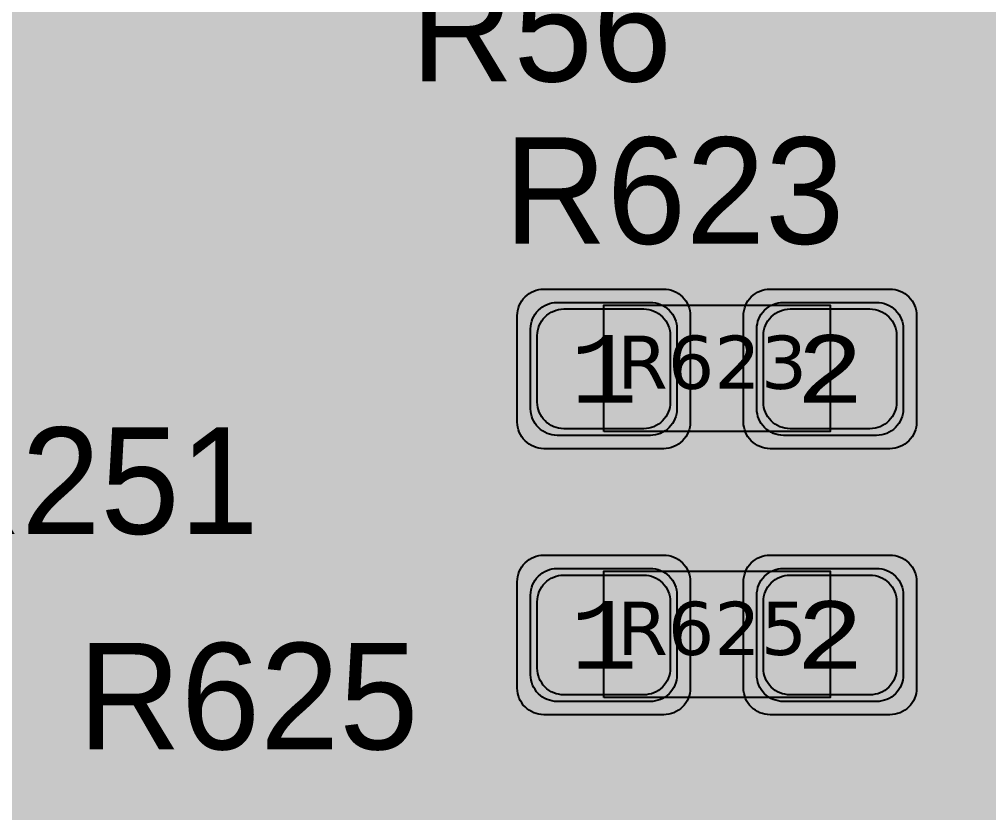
# Model space of a CAD drawing. Extents: x -28 to 199, y -61 to 255.
# Drawn here: x 42.76 to 50.04, y 149.91 to 155.88 of the extents above; entities that cross this region are included whole.
import ezdxf
from ezdxf.enums import TextEntityAlignment as Align

# ---------------------------------------------------------------- set-up
doc = ezdxf.new("R2010")
doc.units = 0
doc.header["$MEASUREMENT"] = 0
for name, color, linetype in [('ASSEMBLY_OUTLINES_TOP', 102, 'CONTINUOUS'), ('ASSEMBLY_PART_NUMBERS_BTM', 191, 'CONTINUOUS'), ('ASSEMBLY_PART_NUMBERS_TOP', 102, 'CONTINUOUS'), ('ASSEMBLY_REF_DES_TOP', 102, 'CONTINUOUS'), ('GENERATED_SILKSCREEN_TOP', 140, 'CONTINUOUS'), ('PART_PADS_SMD_TOP', 150, 'CONTINUOUS'), ('PIN_NUMBERS_BTM', 8, 'CONTINUOUS'), ('PIN_NUMBERS_TOP', 8, 'CONTINUOUS'), ('PLACEMENT_OUTLINES_TOP', 130, 'CONTINUOUS'), ('PLANE_SHAPES_LAYER_2', 230, 'CONTINUOUS'), ('PLANE_SHAPES_LAYER_3', 81, 'CONTINUOUS'), ('SILKSCREEN_OUTLINES_TOP', 150, 'CONTINUOUS'), ('SILKSCREEN_REF_DES_TOP', 150, 'CONTINUOUS'), ('SOLDERMASK_PADS_TOP', 180, 'CONTINUOUS'), ('SOLDERPASTE_PADS_TOP', 180, 'CONTINUOUS'), ('TRACES_LAYER_2', 230, 'CONTINUOUS'), ('TRACES_LAYER_BOTTOM', 10, 'CONTINUOUS'), ('TRACES_LAYER_TOP', 150, 'CONTINUOUS')]:
    doc.layers.add(name, color=color, linetype=linetype)
doc.styles.add('COURIER_NEW', font='COUR.TTF')
doc.styles.add('VERDANA', font='verdana.TTF')
doc.styles.add('VERIBEST_GERBER_0', font='txt')

msp = doc.modelspace()

# ---------------------------------------------------------------- hatches: boundary and pattern name
at = {"layer": 'PLANE_SHAPES_LAYER_2'}
h = msp.add_hatch(color=256, dxfattribs=at)
h.paths.add_polyline_path([(169.5, 129.25), (149.5, 129.25), (142.25, 122), (142.25, 90.5), (147.5, 90.5), (147.5, 80), (154, 80), (154, 69.25), (131.75, 69.25), (131.75, 73.25), (121.25, 73.25), (121.25, 81), (110.5, 81), (110.5, 125.75), (106.5, 125.75), (106.5, 128.75), (93.5, 128.75), (93.5, 120.25), (91.75, 120.25), (91.75, 121.5), (80, 121.5), (80, 118.25), (73.25, 118.25), (73.25, 124.5), (67.5, 124.5), (67.5, 128), (57.75, 128), (57.75, 120.25), (55.25, 120.25), (55.25, 121.5), (47.5, 121.5), (47.5, 119), (35, 119), (35, 134.75), (32.75, 134.75), (32.75, 159.75), (29.25, 159.75), (29.25, 175.25), (22.5, 175.25), (22.5, 195.25), (17.25, 195.25), (17.25, 198), (22.5, 198), (22.5, 216.5), (40.25, 216.5), (40.25, 235.5), (54.5, 235.5), (54.5, 254), (87.25, 254), (87.25, 236.25), (86.25, 236.25), (86.25, 228.75), (81, 228.75), (81, 218.75), (95.25, 218.75), (95.25, 194.5), (87, 194.5), (87, 172), (131.1, 172), (131.1, 208.75), (115.5, 208.75), (115.5, 213.75), (106.75, 213.75), (106.75, 218.75), (110.25, 222.25), (110.25, 226.25), (142.5, 226.25), (142.5, 221.5), (160.5, 221.5), (160.5, 240.75), (169.5, 240.75)])
h.paths.add_polyline_path([(35.5, 149.5), (41.75, 149.5), (41.75, 152), (39.25, 152), (39.25, 154), (37.75, 154), (37.75, 152), (35.5, 152)], flags=16)
h.paths.add_polyline_path([(37.5, 125.75), (37.5, 128.75), (42.75, 128.75), (42.75, 125.75)], flags=16)
h.paths.add_polyline_path([(52, 127.75), (52, 130.75), (54.25, 130.75), (54.25, 127.75)], flags=16)
h.paths.add_polyline_path([(50.75, 219.5), (50.75, 226.5), (71.75, 226.5), (71.75, 219.5)], flags=16)
h.paths.add_polyline_path([(66.5, 150.75), (66.5, 177.5), (72.25, 177.5), (72.25, 150.75)], flags=16)
h.paths.add_polyline_path([(47.25, 185.25), (73, 185.25), (73, 188.25), (70.25, 188.25), (70.25, 191), (47.25, 191)], flags=16)
h.paths.add_polyline_path([(84.5, 208), (84.5, 212.75), (85, 212.75), (85, 208)], flags=16)
h.paths.add_polyline_path([(61.5, 137.25), (87.75, 137.25), (87.75, 140.5), (84.75, 140.5), (84.75, 143), (61.5, 143)], flags=16)
h.paths.add_polyline_path([(88.75, 127), (88.75, 130), (91, 130), (91, 127)], flags=16)
h.paths.add_polyline_path([(85.5, 130.25), (85.5, 132.5), (91, 132.5), (91, 130.25)], flags=16)
h.paths.add_polyline_path([(108.75, 142.25), (135.75, 142.25), (135.75, 145.75), (132.25, 145.75), (132.25, 149), (108.75, 149)], flags=16)
h.paths.add_polyline_path([(114.25, 126.75), (140.75, 126.75), (140.75, 129.75), (137.25, 129.75), (137.25, 133), (114.25, 133)], flags=16)
h.paths.add_polyline_path([(155.25, 180.25), (166.25, 180.25), (166.25, 186.25), (152.25, 186.25), (152.25, 183), (155.25, 183)], flags=16)
at = {"layer": 'PLANE_SHAPES_LAYER_3'}
h = msp.add_hatch(color=256, dxfattribs=at)
h.paths.add_polyline_path([(169.5, 129.25), (149.5, 129.25), (142.25, 122), (142.25, 90.5), (147.5, 90.5), (147.5, 80), (154, 80), (154, 69.25), (131.75, 69.25), (131.75, 73.25), (121.25, 73.25), (121.25, 81), (110.5, 81), (110.5, 125.75), (106.5, 125.75), (106.5, 128.75), (93.5, 128.75), (93.5, 120.25), (91.75, 120.25), (91.75, 121.5), (80, 121.5), (80, 118.25), (73.25, 118.25), (73.25, 124.5), (67.5, 124.5), (67.5, 127.75), (58.25, 127.75), (58.25, 130.25), (88.75, 130.25), (88.75, 127), (91, 127), (91, 132.5), (55, 132.5), (55, 131.25), (52, 131.25), (52, 127.75), (55, 127.75), (55, 127.25), (57.75, 127.25), (57.75, 120.25), (55.25, 120.25), (55.25, 121.5), (47.5, 121.5), (47.5, 119), (35, 119), (35, 134.75), (32.75, 134.75), (32.75, 159.75), (29.25, 159.75), (29.25, 175.25), (22.5, 175.25), (22.5, 195.25), (17.25, 195.25), (17.25, 198), (22.5, 198), (22.5, 216.5), (40.25, 216.5), (40.25, 235.5), (54.5, 235.5), (54.5, 254), (87.25, 254), (87.25, 236.25), (86.25, 236.25), (86.25, 228.75), (81, 228.75), (81, 218.75), (95.25, 218.75), (95.25, 194.5), (87, 194.5), (87, 172), (131.1, 172), (131.1, 208.75), (115.5, 208.75), (115.5, 213.75), (106.75, 213.75), (106.75, 218.75), (110.25, 222.25), (110.25, 226.25), (142.5, 226.25), (142.5, 221.5), (160.5, 221.5), (160.5, 240.75), (169.5, 240.75)])
h.paths.add_polyline_path([(35.5, 149.5), (41.75, 149.5), (41.75, 152), (39.25, 152), (39.25, 154), (37.75, 154), (37.75, 152), (35.5, 152)], flags=16)
h.paths.add_polyline_path([(37.5, 125.75), (37.5, 128.75), (42.75, 128.75), (42.75, 125.75)], flags=16)
h.paths.add_polyline_path([(50.75, 219.5), (50.75, 226.5), (71.75, 226.5), (71.75, 219.5)], flags=16)
h.paths.add_polyline_path([(66.5, 150.75), (66.5, 177.5), (72.25, 177.5), (72.25, 150.75)], flags=16)
h.paths.add_polyline_path([(47.25, 185.25), (73, 185.25), (73, 188.25), (70.25, 188.25), (70.25, 191), (47.25, 191)], flags=16)
h.paths.add_polyline_path([(84.5, 208), (84.5, 212.75), (85, 212.75), (85, 208)], flags=16)
h.paths.add_polyline_path([(61.5, 137.25), (87.75, 137.25), (87.75, 140.5), (84.75, 140.5), (84.75, 143), (61.5, 143)], flags=16)
h.paths.add_polyline_path([(108.75, 142.25), (135.75, 142.25), (135.75, 145.75), (132.25, 145.75), (132.25, 149), (108.75, 149)], flags=16)
h.paths.add_polyline_path([(114.25, 126.75), (140.75, 126.75), (140.75, 129.75), (137.25, 129.75), (137.25, 133), (114.25, 133)], flags=16)
h.paths.add_polyline_path([(155.25, 180.25), (166.25, 180.25), (166.25, 186.25), (152.25, 186.25), (152.25, 183), (155.25, 183)], flags=16)

# ---------------------------------------------------------------- linework, layer by layer
at = {"layer": 'ASSEMBLY_OUTLINES_TOP'}
for points in [[(47.15, 152.78), (47.15, 153.73), (48.85, 153.73), (48.85, 152.78)], [(47.15, 150.78), (47.15, 151.73), (48.85, 151.73), (48.85, 150.78)]]:
    msp.add_lwpolyline(points, close=True, dxfattribs=at)
at = {"layer": 'GENERATED_SILKSCREEN_TOP', "const_width": 0.15}
for points in [[(45.8068, 156.1804), (45.8068, 155.4124), (45.8084, 155.406), (45.8124, 155.402), (45.8172, 155.3996), (45.8228, 155.3988), (45.8292, 155.3996), (45.8348, 155.402), (45.8388, 155.406), (45.8404, 155.4124), (45.8404, 155.7804), (46.2164, 155.7804), (46.3476, 155.4076), (46.3508, 155.402), (46.3564, 155.3988), (46.3628, 155.398), (46.3676, 155.3996), (46.3724, 155.402), (46.3764, 155.406), (46.3788, 155.4116), (46.3772, 155.418), (46.246, 155.7908), (46.374, 155.8924)], [(45.8404, 156.1636), (46.2228, 156.1636), (46.3476, 156.0628), (46.3476, 155.914), (46.2228, 155.8124), (45.8404, 155.8124), (45.8404, 156.1636)], [(46.5628, 156.1804), (46.5628, 155.7956), (46.5636, 155.79), (46.566, 155.786), (46.5692, 155.7836), (46.5748, 155.782), (46.5788, 155.7804), (46.582, 155.7796), (46.586, 155.7804), (46.5892, 155.7828), (46.7196, 155.8892), (46.978, 155.8892), (47.1028, 155.7876), (47.1028, 155.53), (46.978, 155.43), (46.7196, 155.43), (46.5892, 155.5356), (46.5836, 155.538), (46.5788, 155.538), (46.574, 155.5348), (46.5692, 155.5308), (46.566, 155.5252), (46.5652, 155.5196), (46.566, 155.514), (46.57, 155.51), (46.7052, 155.3996), (46.7076, 155.398), (46.7108, 155.398), (46.714, 155.3964), (46.9836, 155.3964), (46.986, 155.3964), (46.9868, 155.3972), (46.9876, 155.3972), (46.9892, 155.398), (46.9908, 155.398), (46.994, 155.3996), (47.1292, 155.51), (47.1316, 155.5124), (47.1324, 155.514), (47.134, 155.5188), (47.1348, 155.522), (47.1348, 155.7956), (47.134, 155.7988), (47.1324, 155.8036), (47.1324, 155.8052), (47.1316, 155.806), (47.13, 155.8076), (47.1292, 155.8092), (46.994, 155.918), (46.99, 155.9196), (46.9868, 155.9204), (46.9836, 155.9212), (46.714, 155.9212)], [(46.714, 155.9212), (46.7108, 155.9204), (46.7084, 155.9196), (46.7052, 155.918), (46.5964, 155.83), (46.5964, 156.1636)], [(46.374, 155.8924), (46.3764, 155.894), (46.3772, 155.898), (46.3796, 155.902), (46.3796, 155.906), (46.3796, 156.0708)], [(47.3524, 156.0628), (47.3524, 155.7756), (47.4612, 155.8644), (47.4644, 155.8652), (47.466, 155.866), (47.4668, 155.866), (47.4668, 155.8668), (47.4708, 155.8676), (47.7404, 155.8676), (47.7436, 155.8668), (47.7436, 155.866), (47.7452, 155.866), (47.7476, 155.8652), (47.75, 155.8644), (47.8852, 155.7556), (47.886, 155.7532), (47.8876, 155.7524), (47.8884, 155.7516), (47.8884, 155.75), (47.89, 155.7444), (47.8908, 155.742), (47.8908, 155.522), (47.89, 155.518), (47.8884, 155.5148), (47.8876, 155.5116), (47.8852, 155.5092), (47.7508, 155.3996), (47.7468, 155.398), (47.746, 155.3972), (47.7444, 155.3972), (47.7428, 155.3964), (47.742, 155.3964), (47.7404, 155.3964), (47.4708, 155.3964), (47.4676, 155.3972), (47.4644, 155.398), (47.4612, 155.3996), (47.3268, 155.5092), (47.3252, 155.5108), (47.3236, 155.5116), (47.322, 155.514), (47.3204, 155.5196), (47.3196, 155.522), (47.3196, 156.0708)], [(47.3524, 155.734), (47.3524, 155.53), (47.4756, 155.4292), (47.734, 155.4292), (47.8588, 155.53), (47.8588, 155.734), (47.734, 155.8356), (47.4756, 155.8356), (47.3524, 155.734)], [(47.0744, 154.6724), (47.0768, 154.674), (47.0776, 154.678), (47.08, 154.682), (47.08, 154.686), (47.08, 154.8508), (47.08, 154.8548), (47.0776, 154.8572), (47.0776, 154.8596), (47.0768, 154.8604), (47.076, 154.8612), (47.0744, 154.8628), (46.9384, 154.9732), (46.9344, 154.9748), (46.9312, 154.9756), (46.928, 154.9764), (46.5248, 154.9764), (46.5176, 154.9748), (46.5128, 154.9708), (46.5088, 154.966), (46.5072, 154.9604), (46.5072, 154.1924), (46.5088, 154.186), (46.5128, 154.182), (46.5176, 154.1796), (46.5232, 154.1788), (46.5296, 154.1796), (46.5352, 154.182), (46.5392, 154.186), (46.5408, 154.1924), (46.5408, 154.5604), (46.9168, 154.5604), (47.048, 154.1876), (47.0512, 154.182), (47.0568, 154.1788), (47.0632, 154.178), (47.068, 154.1796), (47.0728, 154.182), (47.0768, 154.186), (47.0792, 154.1916), (47.0776, 154.198), (46.9464, 154.5708), (47.0744, 154.6724)], [(46.5408, 154.9436), (46.9232, 154.9436), (47.048, 154.8428), (47.048, 154.694), (46.9232, 154.5924), (46.5408, 154.5924), (46.5408, 154.9436)], [(47.6952, 154.9732), (47.8296, 154.8636), (47.8336, 154.8596), (47.8344, 154.8532), (47.8336, 154.8484), (47.832, 154.8444), (47.8296, 154.8412), (47.8256, 154.838), (47.8216, 154.8356), (47.8176, 154.8348), (47.8136, 154.8348), (47.8104, 154.8372), (47.6792, 154.9436), (47.42, 154.9436), (47.2968, 154.8428), (47.2968, 154.5556), (47.4056, 154.6444), (47.4088, 154.6452), (47.4104, 154.646), (47.4112, 154.646), (47.4112, 154.6468), (47.4152, 154.6476), (47.6848, 154.6476), (47.688, 154.6468), (47.688, 154.646), (47.6896, 154.646), (47.692, 154.6452), (47.6944, 154.6444), (47.8296, 154.5356), (47.8304, 154.5332), (47.832, 154.5324), (47.8328, 154.5316), (47.8328, 154.53), (47.8344, 154.5244), (47.8352, 154.522), (47.8352, 154.302), (47.8344, 154.298), (47.8328, 154.2948), (47.832, 154.2916), (47.8296, 154.2892), (47.6952, 154.1796), (47.6912, 154.178), (47.6904, 154.1772), (47.6888, 154.1772), (47.6872, 154.1764), (47.6864, 154.1764), (47.6848, 154.1764), (47.4152, 154.1764), (47.412, 154.1772), (47.4088, 154.178), (47.4056, 154.1796), (47.2712, 154.2892), (47.2696, 154.2908), (47.268, 154.2916), (47.2664, 154.294), (47.2648, 154.2996), (47.264, 154.302), (47.264, 154.8508), (47.2648, 154.8548), (47.2664, 154.858), (47.268, 154.8596), (47.2696, 154.8612), (47.2712, 154.8636), (47.4056, 154.9732), (47.4088, 154.974), (47.4112, 154.9748), (47.412, 154.9756), (47.4152, 154.9764), (47.6848, 154.9764), (47.688, 154.9756), (47.6888, 154.9756), (47.6896, 154.9748), (47.692, 154.974), (47.6952, 154.9732)], [(48.4512, 154.9732), (48.5856, 154.8636), (48.588, 154.8596), (48.5888, 154.8564), (48.5904, 154.854), (48.5912, 154.8508), (48.5912, 154.7412), (48.5904, 154.738), (48.5888, 154.7332), (48.588, 154.7292), (48.5856, 154.7276), (48.0528, 154.2948), (48.0528, 154.2092), (48.5752, 154.2092), (48.5808, 154.2076), (48.5856, 154.2044), (48.588, 154.1988), (48.5888, 154.1924), (48.588, 154.1868), (48.5856, 154.1812), (48.5808, 154.178), (48.5752, 154.1764), (48.036, 154.1764), (48.0296, 154.178), (48.0256, 154.182), (48.0216, 154.186), (48.02, 154.1924), (48.02, 154.302), (48.0208, 154.3044), (48.0224, 154.31), (48.024, 154.3124), (48.0256, 154.314), (48.0272, 154.3156), (48.5592, 154.7492), (48.5592, 154.8428), (48.4344, 154.9436), (48.176, 154.9436), (48.0456, 154.8372), (48.04, 154.8356), (48.0344, 154.8364), (48.0296, 154.8388), (48.0264, 154.8436), (48.0232, 154.8484), (48.0224, 154.854), (48.0224, 154.8572), (48.0232, 154.8596), (48.0272, 154.8636), (48.1616, 154.9732), (48.1648, 154.974), (48.1672, 154.9748), (48.168, 154.9756), (48.1712, 154.9764), (48.4408, 154.9764), (48.444, 154.9756), (48.4448, 154.9756), (48.4456, 154.9748), (48.448, 154.974), (48.4512, 154.9732)], [(48.9176, 154.1796), (48.7824, 154.2892), (48.7784, 154.2932), (48.7776, 154.298), (48.7784, 154.3036), (48.7816, 154.3092), (48.7856, 154.3132), (48.7904, 154.3164), (48.796, 154.3172), (48.8016, 154.3156), (48.932, 154.2092), (49.1904, 154.2092), (49.3152, 154.31), (49.3152, 154.4588), (49.192, 154.5604), (49.0592, 154.5604), (49.0528, 154.562), (49.0488, 154.5652), (49.0464, 154.5708), (49.0456, 154.5764), (49.0464, 154.582), (49.0488, 154.5868), (49.0528, 154.5908), (49.0592, 154.5924), (49.192, 154.5924), (49.3152, 154.694), (49.3152, 154.8428), (49.1904, 154.9436), (48.932, 154.9436), (48.8016, 154.8372), (48.796, 154.8356), (48.7904, 154.8364), (48.7856, 154.8388), (48.7816, 154.8436), (48.7784, 154.8484), (48.7776, 154.854), (48.7784, 154.8596), (48.7824, 154.8636), (48.9176, 154.9732), (48.92, 154.974), (48.9224, 154.9748), (48.9232, 154.9756), (48.9264, 154.9764), (49.196, 154.9764), (49.2, 154.9756), (49.2016, 154.9748), (49.204, 154.974), (49.2064, 154.9732), (49.3416, 154.8636), (49.344, 154.8596), (49.3448, 154.8564), (49.3464, 154.854), (49.3472, 154.8508), (49.3472, 154.686), (49.3464, 154.6836), (49.3448, 154.678), (49.344, 154.674), (49.3416, 154.6724), (49.224, 154.5764), (49.3416, 154.4804), (49.3424, 154.4788), (49.344, 154.4772), (49.3448, 154.4764), (49.3448, 154.4748), (49.3464, 154.4692), (49.3472, 154.4668), (49.3472, 154.302), (49.3464, 154.298), (49.3448, 154.2948), (49.344, 154.2916), (49.3416, 154.2892), (49.2064, 154.1796), (49.2032, 154.178), (49.2024, 154.1772), (49.2, 154.1772), (49.1992, 154.1764), (49.1984, 154.1764), (49.196, 154.1764), (48.9264, 154.1764), (48.9232, 154.1772), (48.92, 154.178), (48.9176, 154.1796)], [(47.2968, 154.514), (47.2968, 154.31), (47.42, 154.2092), (47.6784, 154.2092), (47.8032, 154.31), (47.8032, 154.514), (47.6784, 154.6156), (47.42, 154.6156), (47.2968, 154.514)], [(44.4908, 152.0292), (44.4844, 152.0276), (44.4812, 152.0244), (44.4788, 152.0188), (44.478, 152.0124), (44.4788, 152.0068), (44.4812, 152.0012), (44.4844, 151.9972), (44.4908, 151.9964), (44.8028, 151.9964), (44.8084, 151.9972), (44.8132, 152.0012), (44.8156, 152.0068), (44.8164, 152.0124), (44.8156, 152.0188), (44.8132, 152.0244), (44.8084, 152.0276), (44.8028, 152.0292), (44.662, 152.0292), (44.662, 152.7804), (44.6612, 152.786), (44.6588, 152.79), (44.6548, 152.7924), (44.6492, 152.7932), (44.6452, 152.794), (44.6412, 152.794), (44.638, 152.7924), (44.6348, 152.7892), (44.4788, 152.57), (44.4764, 152.5644), (44.4764, 152.5588), (44.4788, 152.554), (44.4828, 152.55), (44.4876, 152.5468), (44.4932, 152.5452), (44.4964, 152.5452), (44.4988, 152.546), (44.5028, 152.5508), (44.6308, 152.73), (44.6308, 152.0292), (44.4908, 152.0292)], [(43.2948, 152.7932), (43.4292, 152.6836), (43.4316, 152.6796), (43.4324, 152.6764), (43.434, 152.674), (43.4348, 152.6708), (43.4348, 152.5612), (43.434, 152.558), (43.4324, 152.5532), (43.4316, 152.5492), (43.4292, 152.5476), (42.8964, 152.1148), (42.8964, 152.0292), (43.4188, 152.0292), (43.4244, 152.0276), (43.4292, 152.0244), (43.4316, 152.0188), (43.4324, 152.0124), (43.4316, 152.0068), (43.4292, 152.0012), (43.4244, 151.998), (43.4188, 151.9964), (42.8796, 151.9964), (42.8732, 151.998), (42.8692, 152.002), (42.8652, 152.006), (42.8636, 152.0124), (42.8636, 152.122), (42.8644, 152.1244), (42.866, 152.13), (42.8676, 152.1324), (42.8692, 152.134), (42.8708, 152.1356), (43.4028, 152.5692), (43.4028, 152.6628), (43.278, 152.7636), (43.0196, 152.7636), (42.8892, 152.6572), (42.8836, 152.6556), (42.878, 152.6564), (42.8732, 152.6588), (42.87, 152.6636), (42.8668, 152.6684), (42.866, 152.674), (42.866, 152.6772), (42.8668, 152.6796), (42.8708, 152.6836), (43.0052, 152.7932), (43.0084, 152.794), (43.0108, 152.7948), (43.0116, 152.7956), (43.0148, 152.7964), (43.2844, 152.7964), (43.2876, 152.7956), (43.2884, 152.7956), (43.2892, 152.7948), (43.2916, 152.794), (43.2948, 152.7932)], [(43.77, 152.5212), (43.7668, 152.5204), (43.7644, 152.5196), (43.7612, 152.518), (43.6524, 152.43), (43.6524, 152.7636), (44.1748, 152.7636), (44.1804, 152.7652), (44.1852, 152.7684), (44.1876, 152.774), (44.1884, 152.7796), (44.1876, 152.786), (44.1852, 152.7908), (44.1804, 152.7948), (44.1748, 152.7964), (43.6348, 152.7964), (43.6292, 152.7948), (43.6244, 152.7908), (43.6204, 152.786), (43.6188, 152.7804), (43.6188, 152.3956), (43.6196, 152.39), (43.622, 152.386), (43.6252, 152.3836), (43.6308, 152.382), (43.6348, 152.3804), (43.638, 152.3796), (43.642, 152.3804), (43.6452, 152.3828), (43.7756, 152.4892), (44.034, 152.4892), (44.1588, 152.3876), (44.1588, 152.13), (44.034, 152.03), (43.7756, 152.03), (43.6452, 152.1356), (43.6396, 152.138), (43.6348, 152.138), (43.63, 152.1348), (43.6252, 152.1308), (43.622, 152.1252), (43.6212, 152.1196), (43.622, 152.114), (43.626, 152.11), (43.7612, 151.9996), (43.7636, 151.998), (43.7668, 151.998), (43.77, 151.9964), (44.0396, 151.9964), (44.042, 151.9964), (44.0428, 151.9972), (44.0436, 151.9972), (44.0452, 151.998), (44.0468, 151.998), (44.05, 151.9996), (44.1852, 152.11), (44.1876, 152.1124), (44.1884, 152.114), (44.19, 152.1188), (44.1908, 152.122), (44.1908, 152.3956), (44.19, 152.3988), (44.1884, 152.4036), (44.1884, 152.4052), (44.1876, 152.406), (44.186, 152.4076), (44.1852, 152.4092), (44.05, 152.518), (44.046, 152.5196), (44.0428, 152.5204), (44.0396, 152.5212), (43.77, 152.5212)], [(43.8744, 150.8724), (43.8768, 150.874), (43.8776, 150.878), (43.88, 150.882), (43.88, 150.886), (43.88, 151.0508), (43.88, 151.0548), (43.8776, 151.0572), (43.8776, 151.0596), (43.8768, 151.0604), (43.876, 151.0612), (43.8744, 151.0628), (43.7384, 151.1732), (43.7344, 151.1748), (43.7312, 151.1756), (43.728, 151.1764), (43.3248, 151.1764), (43.3176, 151.1748), (43.3128, 151.1708), (43.3088, 151.166), (43.3072, 151.1604), (43.3072, 150.3924), (43.3088, 150.386), (43.3128, 150.382), (43.3176, 150.3796), (43.3232, 150.3788), (43.3296, 150.3796), (43.3352, 150.382), (43.3392, 150.386), (43.3408, 150.3924), (43.3408, 150.7604), (43.7168, 150.7604), (43.848, 150.3876), (43.8512, 150.382), (43.8568, 150.3788), (43.8632, 150.378), (43.868, 150.3796), (43.8728, 150.382), (43.8768, 150.386), (43.8792, 150.3916), (43.8776, 150.398), (43.7464, 150.7708), (43.8744, 150.8724)], [(43.3408, 151.1436), (43.7232, 151.1436), (43.848, 151.0428), (43.848, 150.894), (43.7232, 150.7924), (43.3408, 150.7924), (43.3408, 151.1436)], [(44.4952, 151.1732), (44.6296, 151.0636), (44.6336, 151.0596), (44.6344, 151.0532), (44.6336, 151.0484), (44.632, 151.0444), (44.6296, 151.0412), (44.6256, 151.038), (44.6216, 151.0356), (44.6176, 151.0348), (44.6136, 151.0348), (44.6104, 151.0372), (44.4792, 151.1436), (44.22, 151.1436), (44.0968, 151.0428), (44.0968, 150.7556), (44.2056, 150.8444), (44.2088, 150.8452), (44.2104, 150.846), (44.2112, 150.846), (44.2112, 150.8468), (44.2152, 150.8476), (44.4848, 150.8476), (44.488, 150.8468), (44.488, 150.846), (44.4896, 150.846), (44.492, 150.8452), (44.4944, 150.8444), (44.6296, 150.7356), (44.6304, 150.7332), (44.632, 150.7324), (44.6328, 150.7316), (44.6328, 150.73), (44.6344, 150.7244), (44.6352, 150.722), (44.6352, 150.502), (44.6344, 150.498), (44.6328, 150.4948), (44.632, 150.4916), (44.6296, 150.4892), (44.4952, 150.3796), (44.4912, 150.378), (44.4904, 150.3772), (44.4888, 150.3772), (44.4872, 150.3764), (44.4864, 150.3764), (44.4848, 150.3764), (44.2152, 150.3764), (44.212, 150.3772), (44.2088, 150.378), (44.2056, 150.3796), (44.0712, 150.4892), (44.0696, 150.4908), (44.068, 150.4916), (44.0664, 150.494), (44.0648, 150.4996), (44.064, 150.502), (44.064, 151.0508), (44.0648, 151.0548), (44.0664, 151.058), (44.068, 151.0596), (44.0696, 151.0612), (44.0712, 151.0636), (44.2056, 151.1732), (44.2088, 151.174), (44.2112, 151.1748), (44.212, 151.1756), (44.2152, 151.1764), (44.4848, 151.1764), (44.488, 151.1756), (44.4888, 151.1756), (44.4896, 151.1748), (44.492, 151.174), (44.4952, 151.1732)], [(45.2512, 151.1732), (45.3856, 151.0636), (45.388, 151.0596), (45.3888, 151.0564), (45.3904, 151.054), (45.3912, 151.0508), (45.3912, 150.9412), (45.3904, 150.938), (45.3888, 150.9332), (45.388, 150.9292), (45.3856, 150.9276), (44.8528, 150.4948), (44.8528, 150.4092), (45.3752, 150.4092), (45.3808, 150.4076), (45.3856, 150.4044), (45.388, 150.3988), (45.3888, 150.3924), (45.388, 150.3868), (45.3856, 150.3812), (45.3808, 150.378), (45.3752, 150.3764), (44.836, 150.3764), (44.8296, 150.378), (44.8256, 150.382), (44.8216, 150.386), (44.82, 150.3924), (44.82, 150.502), (44.8208, 150.5044), (44.8224, 150.51), (44.824, 150.5124), (44.8256, 150.514), (44.8272, 150.5156), (45.3592, 150.9492), (45.3592, 151.0428), (45.2344, 151.1436), (44.976, 151.1436), (44.8456, 151.0372), (44.84, 151.0356), (44.8344, 151.0364), (44.8296, 151.0388), (44.8264, 151.0436), (44.8232, 151.0484), (44.8224, 151.054), (44.8224, 151.0572), (44.8232, 151.0596), (44.8272, 151.0636), (44.9616, 151.1732), (44.9648, 151.174), (44.9672, 151.1748), (44.968, 151.1756), (44.9712, 151.1764), (45.2408, 151.1764), (45.244, 151.1756), (45.2448, 151.1756), (45.2456, 151.1748), (45.248, 151.174), (45.2512, 151.1732)], [(45.7264, 150.9012), (45.7232, 150.9004), (45.7208, 150.8996), (45.7176, 150.898), (45.6088, 150.81), (45.6088, 151.1436), (46.1312, 151.1436), (46.1368, 151.1452), (46.1416, 151.1484), (46.144, 151.154), (46.1448, 151.1596), (46.144, 151.166), (46.1416, 151.1708), (46.1368, 151.1748), (46.1312, 151.1764), (45.5912, 151.1764), (45.5856, 151.1748), (45.5808, 151.1708), (45.5768, 151.166), (45.5752, 151.1604), (45.5752, 150.7756), (45.576, 150.77), (45.5784, 150.766), (45.5816, 150.7636), (45.5872, 150.762), (45.5912, 150.7604), (45.5944, 150.7596), (45.5984, 150.7604), (45.6016, 150.7628), (45.732, 150.8692), (45.9904, 150.8692), (46.1152, 150.7676), (46.1152, 150.51), (45.9904, 150.41), (45.732, 150.41), (45.6016, 150.5156), (45.596, 150.518), (45.5912, 150.518), (45.5864, 150.5148), (45.5816, 150.5108), (45.5784, 150.5052), (45.5776, 150.4996), (45.5784, 150.494), (45.5824, 150.49), (45.7176, 150.3796), (45.72, 150.378), (45.7232, 150.378), (45.7264, 150.3764), (45.996, 150.3764), (45.9984, 150.3764), (45.9992, 150.3772), (46, 150.3772), (46.0016, 150.378), (46.0032, 150.378), (46.0064, 150.3796), (46.1416, 150.49), (46.144, 150.4924), (46.1448, 150.494), (46.1464, 150.4988), (46.1472, 150.502), (46.1472, 150.7756), (46.1464, 150.7788), (46.1448, 150.7836), (46.1448, 150.7852), (46.144, 150.786), (46.1424, 150.7876), (46.1416, 150.7892), (46.0064, 150.898), (46.0024, 150.8996), (45.9992, 150.9004), (45.996, 150.9012), (45.7264, 150.9012)], [(44.0968, 150.714), (44.0968, 150.51), (44.22, 150.4092), (44.4784, 150.4092), (44.6032, 150.51), (44.6032, 150.714), (44.4784, 150.8156), (44.22, 150.8156), (44.0968, 150.714)]]:
    msp.add_lwpolyline(points, dxfattribs=at)
for points in [[(48.292098, 153.730005, 1.22306e-05), (48.292089, 153.729995), (47.707911, 153.729995, 1.22306e-05), (47.707902, 153.730005), (48.292098, 153.730005)], [(48.283844, 152.779995), (47.716156, 152.779995, 1.1642e-05), (47.716164, 152.780005), (48.283836, 152.780005, 1.1642e-05), (48.283844, 152.779995)], [(48.292098, 151.730005, 1.22306e-05), (48.292089, 151.729995), (47.707911, 151.729995, 1.22306e-05), (47.707902, 151.730005), (48.292098, 151.730005)], [(48.283844, 150.779995), (47.716156, 150.779995, 1.1642e-05), (47.716164, 150.780005), (48.283836, 150.780005, 1.1642e-05), (48.283844, 150.779995)]]:
    msp.add_lwpolyline(points, format="xyb", dxfattribs=at)
at = {"layer": 'PART_PADS_SMD_TOP'}
for points in [[(46.6, 153.55, -0.4142135624), (46.8, 153.75), (47.5, 153.75, -0.4142135624), (47.7, 153.55), (47.7, 152.95, -0.4142135624), (47.5, 152.75), (46.8, 152.75, -0.4142135624), (46.6, 152.95)], [(48.3, 153.55, -0.4142135624), (48.5, 153.75), (49.2, 153.75, -0.4142135624), (49.4, 153.55), (49.4, 152.95, -0.4142135624), (49.2, 152.75), (48.5, 152.75, -0.4142135624), (48.3, 152.95)], [(46.6, 151.55, -0.4142135624), (46.8, 151.75), (47.5, 151.75, -0.4142135624), (47.7, 151.55), (47.7, 150.95, -0.4142135624), (47.5, 150.75), (46.8, 150.75, -0.4142135624), (46.6, 150.95)], [(48.3, 151.55, -0.4142135624), (48.5, 151.75), (49.2, 151.75, -0.4142135624), (49.4, 151.55), (49.4, 150.95, -0.4142135624), (49.2, 150.75), (48.5, 150.75, -0.4142135624), (48.3, 150.95)]]:
    msp.add_lwpolyline(points, format="xyb", close=True, dxfattribs=at)
at = {"layer": 'PLACEMENT_OUTLINES_TOP'}
for points in [[(47.15, 152.78), (47.15, 153.73), (48.85, 153.73), (48.85, 152.78)], [(47.15, 150.78), (47.15, 151.73), (48.85, 151.73), (48.85, 150.78)]]:
    msp.add_lwpolyline(points, close=True, dxfattribs=at)
at = {"layer": 'SILKSCREEN_OUTLINES_TOP'}
for points in [[(47.15, 152.78), (47.15, 153.73), (48.85, 153.73), (48.85, 152.78)], [(47.15, 150.78), (47.15, 151.73), (48.85, 151.73), (48.85, 150.78)]]:
    msp.add_lwpolyline(points, close=True, dxfattribs=at)
at = {"layer": 'SOLDERMASK_PADS_TOP'}
for points in [[(46.5, 153.65, -0.4142135624), (46.7, 153.85), (47.6, 153.85, -0.4142135624), (47.8, 153.65), (47.8, 152.85, -0.4142135624), (47.6, 152.65), (46.7, 152.65, -0.4142135624), (46.5, 152.85)], [(48.2, 153.65, -0.4142135624), (48.4, 153.85), (49.3, 153.85, -0.4142135624), (49.5, 153.65), (49.5, 152.85, -0.4142135624), (49.3, 152.65), (48.4, 152.65, -0.4142135624), (48.2, 152.85)], [(46.5, 151.65, -0.4142135624), (46.7, 151.85), (47.6, 151.85, -0.4142135624), (47.8, 151.65), (47.8, 150.85, -0.4142135624), (47.6, 150.65), (46.7, 150.65, -0.4142135624), (46.5, 150.85)], [(48.2, 151.65, -0.4142135624), (48.4, 151.85), (49.3, 151.85, -0.4142135624), (49.5, 151.65), (49.5, 150.85, -0.4142135624), (49.3, 150.65), (48.4, 150.65, -0.4142135624), (48.2, 150.85)]]:
    msp.add_lwpolyline(points, format="xyb", close=True, dxfattribs=at)
at = {"layer": 'SOLDERPASTE_PADS_TOP'}
for points in [[(46.65, 153.5, -0.4142135624), (46.85, 153.7), (47.45, 153.7, -0.4142135624), (47.65, 153.5), (47.65, 153, -0.4142135624), (47.45, 152.8), (46.85, 152.8, -0.4142135624), (46.65, 153)], [(48.35, 153.5, -0.4142135624), (48.55, 153.7), (49.15, 153.7, -0.4142135624), (49.35, 153.5), (49.35, 153, -0.4142135624), (49.15, 152.8), (48.55, 152.8, -0.4142135624), (48.35, 153)], [(46.65, 151.5, -0.4142135624), (46.85, 151.7), (47.45, 151.7, -0.4142135624), (47.65, 151.5), (47.65, 151, -0.4142135624), (47.45, 150.8), (46.85, 150.8, -0.4142135624), (46.65, 151)], [(48.35, 151.5, -0.4142135624), (48.55, 151.7), (49.15, 151.7, -0.4142135624), (49.35, 151.5), (49.35, 151, -0.4142135624), (49.15, 150.8), (48.55, 150.8, -0.4142135624), (48.35, 151)]]:
    msp.add_lwpolyline(points, format="xyb", close=True, dxfattribs=at)
at = {"layer": 'TRACES_LAYER_2', "const_width": 0.75}
msp.add_lwpolyline([(53.1, 129.7), (53.1, 141.623959), (53.099998, 141.623961), (53.099998, 141.75335), (53.129, 141.782352), (53.129, 142.717648), (52.467648, 143.379), (51.370593, 143.379), (50.309936, 144.439657), (50.309936, 151.759936), (52.284171, 153.734171), (52.284171, 180.348672), (45.5, 187.132843), (45.5, 195)], dxfattribs=at)
at = {"layer": 'TRACES_LAYER_BOTTOM', "const_width": 0.5}
for points in [[(38.4, 171), (38.4, 169.395065), (41.282281, 166.512784), (44.838013, 166.512784), (49.95, 161.400797), (49.95, 149.786143), (50.416331, 149.319812), (50.416331, 145.813247), (52.147475, 144.082103), (95.111398, 144.082103), (99.068501, 140.125), (113.134667, 140.125), (117, 136.259667), (117, 134.6)], [(37.5, 165.15), (38.872177, 163.777823), (38.872177, 159.928755), (40.931401, 157.869531), (40.931401, 157.23229), (43.3, 154.863691), (43.3, 144)], [(110.5, 135.75), (102.239571, 135.75), (94.69894, 143.290631), (50.996363, 143.290631), (49.655152, 144.631842), (49.655152, 148.48491), (49, 149.140062), (49, 157)]]:
    msp.add_lwpolyline(points, dxfattribs=at)
at = {"layer": 'TRACES_LAYER_TOP'}
for points, const_width in [([(99.46, 219.25), (100.405869, 218.304131), (100.405869, 213.589393), (98.209661, 211.393185), (96.092198, 211.393185), (85.674578, 200.975565), (85.674578, 195.517837), (86.963448, 194.228967), (86.963448, 185.235166), (77.150644, 175.422362), (77.150644, 167.239754), (71.42229, 161.5114), (64.234504, 161.5114), (62.941395, 160.218291), (53.422972, 160.218291), (52.623832, 159.419151), (52.623832, 155.767669), (50.106163, 153.25), (48.85, 153.25)], 0.5), ([(40, 155.1), (50.512049, 155.1), (51.865802, 156.453753), (51.865802, 161.129976), (52.219355, 161.483529), (62.411567, 161.483529), (64.391134, 163.463096), (64.391134, 169.60175), (66.468448, 171.679064), (75.052064, 171.679064), (75.273, 171.9), (75.9, 171.9)], 0.5), ([(48.85, 151.25), (50.490061, 151.25), (53.96, 154.719939), (53.96, 158.5)], 0.5), ([(47.15, 153.25), (47.15, 151.25)], 0.35), ([(39.4, 149.5), (39.4, 148.63064), (39.990564, 148.040076), (41.832086, 148.040076), (45.04201, 151.25), (47.15, 151.25)], 0.35)]:
    msp.add_lwpolyline(points, dxfattribs=dict(at, const_width=const_width))

# ---------------------------------------------------------------- texts
at = {"layer": 'ASSEMBLY_PART_NUMBERS_BTM', "style": 'VERIBEST_GERBER_0', "text_generation_flag": 2}
for s, p in [('CL10C010BB8NNNC', (42.389998, 173.5)), ('GRM188R71H123KA01D', (43.21, 173.25)), ('ERJ-3EKF4701V', (42.79, 162)), ('ERJ-3EKF4701V', (44.54, 162)), ('ERJ-3EKF2700V', (42.29, 154.25))]:
    msp.add_text(s, height=2.032, rotation=90, dxfattribs=at).set_placement(p, align=Align.TOP_LEFT)
for s, p in [('CL10B104KB8SFNC', (44.75, 156.71)), ('ERJ-3EKF2000V', (62.25, 156.04)), ('ERJ-3EKF2000V', (62.25, 154.04))]:
    msp.add_text(s, height=2.032, dxfattribs=at).set_placement(p, align=Align.TOP_LEFT)
at = {"layer": 'ASSEMBLY_PART_NUMBERS_TOP', "style": 'VERIBEST_GERBER_0'}
msp.add_text('ERJ-3EKF4701V', height=2.032, rotation=270, dxfattribs=at).set_placement((46.71, 161), align=Align.TOP_LEFT)
for s, p in [('TP-1_OSC_OSC', (36.75, 155.21)), ('TP-1_OSC_OSC', (39, 155.21)), ('ERJ-3EKF4701V', (40.25, 154.54)), ('GRM1885C1H102JA01D', (40.25, 152.04)), ('ERJ-3EKF2700V', (48, 150.71))]:
    msp.add_text(s, height=2.032, dxfattribs=at).set_placement(p, align=Align.TOP_LEFT)
at = {"layer": 'ASSEMBLY_REF_DES_TOP', "style": 'VERDANA'}
for s, p in [('R623', (47.25, 153.5)), ('R625', (47.25, 151.5))]:
    msp.add_text(s, height=0.4, dxfattribs=at).set_placement(p, align=Align.TOP_LEFT)
at = {"layer": 'PIN_NUMBERS_BTM', "style": 'COURIER_NEW'}
for s, p in [('1', (47.15, 153.25)), ('2', (48.85, 153.25)), ('1', (47.15, 151.25)), ('2', (48.85, 151.25))]:
    msp.add_text(s, height=0.508, dxfattribs=at).set_placement(p, align=Align.MIDDLE_CENTER)
at = {"layer": 'PIN_NUMBERS_TOP', "style": 'COURIER_NEW'}
for s, p in [('1', (47.15, 153.25)), ('2', (48.85, 153.25)), ('1', (47.15, 151.25)), ('2', (48.85, 151.25))]:
    msp.add_text(s, height=0.508, dxfattribs=at).set_placement(p, align=Align.MIDDLE_CENTER)
at = {"layer": 'SILKSCREEN_REF_DES_TOP', "style": 'VERIBEST_GERBER_0'}
for s, p in [('R56', (45.7, 156.21)), ('R623', (46.4, 154.99)), ('R251', (42, 152.81)), ('R625', (43.2, 151.19))]:
    msp.add_text(s, height=0.8, dxfattribs=at).set_placement(p, align=Align.TOP_LEFT)

doc.saveas('drawing.dxf')
